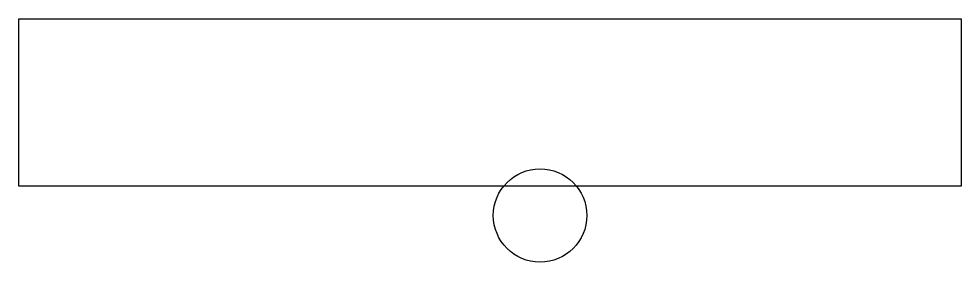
# Model space of a CAD drawing. Header units: millimetres. Extents: x -40.8 to 39.8, y 9.8 to 30.6.
import ezdxf

# ---------------------------------------------------------------- set-up
doc = ezdxf.new("R2010")
doc.units = ezdxf.units.MM
doc.layers.get('0').update_dxf_attribs({"linetype": 'CONTINUOUS'})

msp = doc.modelspace()

# ---------------------------------------------------------------- linework, layer by layer
for p, q in [((-40.813, 30.6, 9), (39.842, 30.6, 9)), ((-40.813, 16.25, 9), (-40.813, 30.6, 9)), ((39.842, 30.6, 9), (39.842, 16.25, 9)), ((39.842, 16.25, 9), (-40.813, 16.25, 9))]:
    msp.add_line(p, q)
msp.add_circle((3.8, 13.75), 4)

doc.saveas('drawing.dxf')
